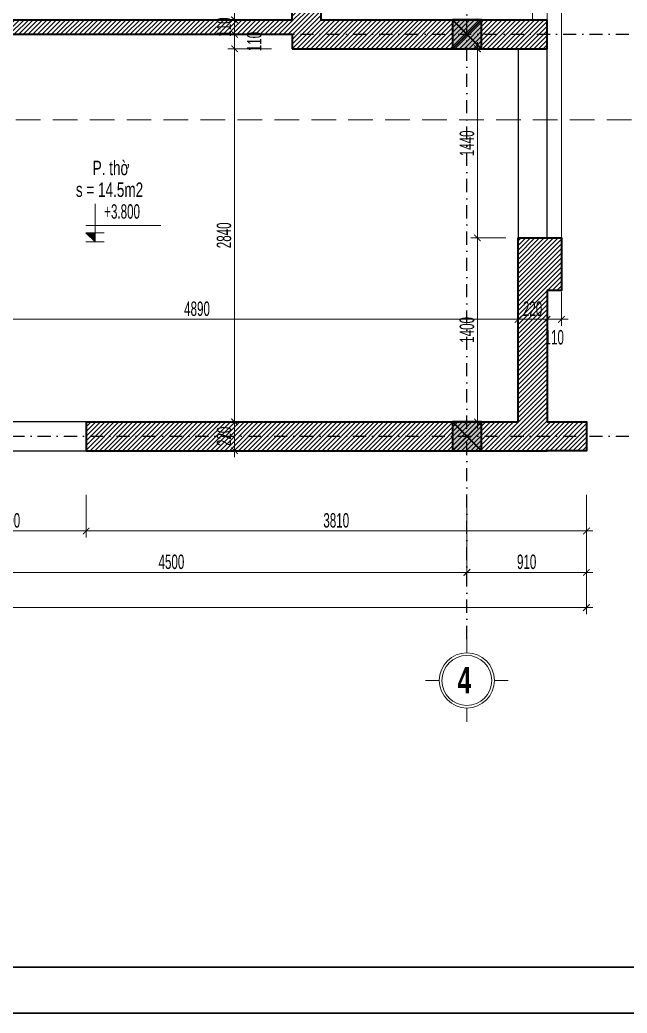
# Model space of a CAD drawing. Header units: inches. Extents: x 274208 to 641690, y -81912 to 129129.
# Drawn here: x 522857 to 527482, y 89217 to 96778 of the extents above; entities that cross this region are included whole.
import ezdxf
from ezdxf.enums import TextEntityAlignment as Align

# ---------------------------------------------------------------- set-up
doc = ezdxf.new("R2010")
doc.units = ezdxf.units.IN
doc.header["$MEASUREMENT"] = 0
doc.header["$PDMODE"] = 3
doc.linetypes.add('$1$HIDDEN', pattern=[0.375, 0.25, -0.125])
doc.linetypes.add('DASHDOT', pattern=[1, 0.5, -0.25, 0, -0.25])
for name, color, linetype, lineweight in [('01.Cut', 255, 'Continuous', 35), ('03.Manh', 251, 'Continuous', 13), ('05.Text', 253, 'Continuous', 18), ('06.betong', 2, 'Continuous', 35), ('08.Dim', 156, 'Continuous', 15), ('09.Hatch', 250, 'Continuous', 5), ('11.Khung bo', 32, 'Continuous', 50), ('12.Khung', 36, 'Continuous', 25), ('DIM', 252, 'Continuous', 20), ('NN_KI HIEU', 22, 'Continuous', 18)]:
    doc.layers.add(name, color=color, linetype=linetype, lineweight=lineweight)
for name, color, linetype in [('NET VUA', 143, 'Continuous'), ('text', 7, 'Continuous'), ('TRUC', 250, 'DASHDOT')]:
    doc.layers.add(name, color=color, linetype=linetype)
doc.layers.add('Tpl_Bound', color=1, linetype='Continuous', plot=False)
doc.styles.add('AVANTHB', font='')
doc.styles.add('TT5_Text Dim', font='hoatbif.shx', dxfattribs={"width": 0.6})
doc.styles.get('AVANTHB').set_extended_font_data('.VnAvantH', bold=True)
doc.dimstyles.new('TT5_Dim 1-50', dxfattribs={"dimscale": 50, "dimtxt": 2.2, "dimasz": 1, "dimexe": 1, "dimexo": 0.5, "dimgap": 0.5, "dimtad": 1, "dimdec": 0, "dimzin": 0, "dimdsep": 46, "dimtxsty": 'TT5_Text Dim', "dimblk": 'ARCHTICK', "dimcen": 0, "dimdle": 1, "dimclrd": 256, "dimclre": 256, "dimclrt": 1, "dimadec": 0, "dimazin": 0, "dimtfac": 0.015, "dimtdec": 0, "dimtix": 1, "dimtmove": 2, "dimatfit": 3, "dimldrblk": 'DOT', "dimfxl": 1, "dimtolj": 1, "dimtzin": 0, "dimlwd": -1, "dimlwe": -1, "dimarcsym": 1})

# ---------------------------------------------------------------- blocks, each defined once
blk = doc.blocks.new('100')
at = {"layer": '11.Khung bo', "const_width": 26.7}
blk.add_lwpolyline([(1860913, -945240), (1860913, -916940), (1896063, -916940), (1896063, -945240)], close=True, dxfattribs=at)
at = {"layer": '12.Khung', "color": 1}
blk.add_lwpolyline([(1901579, -945940), (1901579, -916240), (1859580, -916240), (1859580, -945940)], close=True, dxfattribs=at)
blk = doc.blocks.new('\xad3yjrtuktyl')
at = {"layer": '06.betong'}
blk.add_hatch(color=0, dxfattribs=at).paths.add_polyline_path([(-110, -110), (110, -110), (110, 110), (-110, 110)])
at = {"layer": '06.betong', "color": 0}
for p, q in [((-110, 110), (110, -110)), ((-110, -110), (110, 110))]:
    blk.add_line(p, q, dxfattribs=at)
blk.add_lwpolyline([(-110, -110), (110, -110), (110, 110), (-110, 110)], close=True, dxfattribs=at)
blk = doc.blocks.new('DANHTRUC')
for p, q in [((980383, -947347), (980383, -947137)), ((979963, -947767), (979753, -947767)), ((980803, -947767), (981013, -947767)), ((980383, -948187), (980383, -948397))]:
    blk.add_line(p, q)
for radius in [420, 380]:
    blk.add_circle((980383, -947767), radius)
blk = doc.blocks.new('_ARCHTICK')
at = {"color": 0, "linetype": 'ByBlock', "const_width": 0.15}
blk.add_lwpolyline([(-0.5, -0.5), (0.5, 0.5)], dxfattribs=at)
blk = doc.blocks.new('*D462')
at = {"layer": '08.Dim', "transparency": 16777216}
for p, q in [((522161.6, 93161.6), (522161.6, 92837)), ((523361.6, 93161.6), (523361.6, 92837)), ((522111.6, 92887), (523411.6, 92887))]:
    blk.add_line(p, q, dxfattribs=at)
at = {"layer": 'Defpoints', "color": 0, "transparency": 16777216}
for p in [(522161.6, 93186.6), (523361.6, 93186.6), (523361.6, 92887)]:
    blk.add_point(p, dxfattribs=at)
at = {"layer": '08.Dim', "transparency": 16777216, "xscale": 50, "yscale": 50, "zscale": 50, "rotation": 180}
blk.add_blockref('_ARCHTICK', (522161.6, 92887), dxfattribs=at)
at = {"layer": '08.Dim', "transparency": 16777216, "xscale": 50, "yscale": 50, "zscale": 50}
blk.add_blockref('_ARCHTICK', (523361.6, 92887), dxfattribs=at)
at = {"layer": '08.Dim', "color": 1, "transparency": 16777216, "insert": (522761.6, 92967), "char_height": 110, "attachment_point": 5, "style": 'TT5_Text Dim'}
blk.add_mtext('\\A1;1200', dxfattribs=at)
blk = doc.blocks.new('_DOT')
at = {"color": 1, "linetype": 'ByBlock'}
blk.add_line((-0.5, 0), (-1, 0), dxfattribs=at)
at = {"color": 1, "linetype": 'ByBlock', "const_width": 0.5}
blk.add_lwpolyline([(-0.25, 0, 1), (0.25, 0, 1)], format="xyb", close=True, dxfattribs=at)
blk = doc.blocks.new('*D463')
at = {"layer": '08.Dim', "transparency": 16777216}
for p, q in [((523361.6, 93161.6), (523361.6, 92837)), ((527171.6, 93161.6), (527171.6, 92837)), ((523311.6, 92887), (527221.6, 92887))]:
    blk.add_line(p, q, dxfattribs=at)
at = {"layer": 'Defpoints', "color": 0, "transparency": 16777216}
for p in [(523361.6, 93186.6), (527171.6, 93186.6), (527171.6, 92887)]:
    blk.add_point(p, dxfattribs=at)
at = {"layer": '08.Dim', "transparency": 16777216, "xscale": 50, "yscale": 50, "zscale": 50, "rotation": 180}
blk.add_blockref('_ARCHTICK', (523361.6, 92887), dxfattribs=at)
at = {"layer": '08.Dim', "transparency": 16777216, "xscale": 50, "yscale": 50, "zscale": 50}
blk.add_blockref('_ARCHTICK', (527171.6, 92887), dxfattribs=at)
at = {"layer": '08.Dim', "color": 1, "transparency": 16777216, "insert": (525266.6, 92967), "char_height": 110, "attachment_point": 5, "style": 'TT5_Text Dim'}
blk.add_mtext('\\A1;3810', dxfattribs=at)
blk = doc.blocks.new('*D467')
at = {"layer": '08.Dim', "transparency": 16777216}
for p, q in [((521761.6, 93161.6), (521761.6, 92521.6)), ((526261.6, 93161.6), (526261.6, 92521.6)), ((521711.6, 92571.6), (526311.6, 92571.6))]:
    blk.add_line(p, q, dxfattribs=at)
at = {"layer": 'Defpoints', "color": 0, "transparency": 16777216}
for p in [(521761.6, 93186.6), (526261.6, 93186.6), (526261.6, 92571.6)]:
    blk.add_point(p, dxfattribs=at)
at = {"layer": '08.Dim', "transparency": 16777216, "xscale": 50, "yscale": 50, "zscale": 50, "rotation": 180}
blk.add_blockref('_ARCHTICK', (521761.6, 92571.6), dxfattribs=at)
at = {"layer": '08.Dim', "transparency": 16777216, "xscale": 50, "yscale": 50, "zscale": 50}
blk.add_blockref('_ARCHTICK', (526261.6, 92571.6), dxfattribs=at)
at = {"layer": '08.Dim', "color": 1, "transparency": 16777216, "insert": (524011.6, 92651.6), "char_height": 110, "attachment_point": 5, "style": 'TT5_Text Dim'}
blk.add_mtext('\\A1;4500', dxfattribs=at)
blk = doc.blocks.new('*D468')
at = {"layer": '08.Dim', "transparency": 16777216}
for p, q in [((526261.6, 93161.6), (526261.6, 92521.6)), ((527171.6, 93161.6), (527171.6, 92521.6)), ((526211.6, 92571.6), (527221.6, 92571.6))]:
    blk.add_line(p, q, dxfattribs=at)
at = {"layer": 'Defpoints', "color": 0, "transparency": 16777216}
for p in [(526261.6, 93186.6), (527171.6, 93186.6), (527171.6, 92571.6)]:
    blk.add_point(p, dxfattribs=at)
at = {"layer": '08.Dim', "transparency": 16777216, "xscale": 50, "yscale": 50, "zscale": 50, "rotation": 180}
blk.add_blockref('_ARCHTICK', (526261.6, 92571.6), dxfattribs=at)
at = {"layer": '08.Dim', "transparency": 16777216, "xscale": 50, "yscale": 50, "zscale": 50}
blk.add_blockref('_ARCHTICK', (527171.6, 92571.6), dxfattribs=at)
at = {"layer": '08.Dim', "color": 1, "transparency": 16777216, "insert": (526716.6, 92651.6), "char_height": 110, "attachment_point": 5, "style": 'TT5_Text Dim'}
blk.add_mtext('\\A1;910', dxfattribs=at)
blk = doc.blocks.new('*D469')
at = {"layer": '08.Dim', "transparency": 16777216}
for p, q in [((514871.6, 93161.6), (514871.6, 92253.9)), ((527171.6, 93161.6), (527171.6, 92253.9)), ((514821.6, 92303.9), (527221.6, 92303.9))]:
    blk.add_line(p, q, dxfattribs=at)
at = {"layer": 'Defpoints', "color": 0, "transparency": 16777216}
for p in [(514871.6, 93186.6), (527171.6, 93186.6), (527171.6, 92303.9)]:
    blk.add_point(p, dxfattribs=at)
at = {"layer": '08.Dim', "transparency": 16777216, "xscale": 50, "yscale": 50, "zscale": 50, "rotation": 180}
blk.add_blockref('_ARCHTICK', (514871.6, 92303.9), dxfattribs=at)
at = {"layer": '08.Dim', "transparency": 16777216, "xscale": 50, "yscale": 50, "zscale": 50}
blk.add_blockref('_ARCHTICK', (527171.6, 92303.9), dxfattribs=at)
at = {"layer": '08.Dim', "color": 1, "transparency": 16777216, "insert": (521021.6, 92383.9), "char_height": 110, "attachment_point": 5, "style": 'TT5_Text Dim'}
blk.add_mtext('\\A1;12300', dxfattribs=at)
blk = doc.blocks.new('A$C4E7C6F34')
at = {"layer": 'DIM'}
blk.add_hatch(color=256, dxfattribs=at).paths.add_polyline_path([(-38, 0), (-38, 138), (-178, 138)])
for p, q in [((-38, 576), (-38, 0)), ((964, 248), (-178, 248)), ((-178, 138), (101, 138)), ((-178, 138), (-38, 0)), ((-178, 0), (101, 0))]:
    blk.add_line(p, q, dxfattribs=at)
at = {"layer": 'text', "style": 'TT5_Text Dim', "flags": 8}
blk.add_attdef('%%P0.000', text='', height=220, dxfattribs=at).set_placement((102, 461), align=Align.MIDDLE_LEFT)
blk = doc.blocks.new('*D540')
at = {"layer": '08.Dim', "transparency": 16777216}
for p, q in [((521761.6, 94708.5), (521761.6, 94448.1)), ((526651.6, 94708.5), (526651.6, 94448.1)), ((521711.6, 94498.1), (526701.6, 94498.1))]:
    blk.add_line(p, q, dxfattribs=at)
at = {"layer": 'Defpoints', "color": 0, "transparency": 16777216}
for p in [(521761.6, 94733.5), (526651.6, 94733.5), (526651.6, 94498.1)]:
    blk.add_point(p, dxfattribs=at)
at = {"layer": '08.Dim', "transparency": 16777216, "xscale": 50, "yscale": 50, "zscale": 50, "rotation": 180}
blk.add_blockref('_ARCHTICK', (521761.6, 94498.1), dxfattribs=at)
at = {"layer": '08.Dim', "transparency": 16777216, "xscale": 50, "yscale": 50, "zscale": 50}
blk.add_blockref('_ARCHTICK', (526651.6, 94498.1), dxfattribs=at)
at = {"layer": '08.Dim', "color": 1, "transparency": 16777216, "insert": (524206.6, 94578.1), "char_height": 110, "attachment_point": 5, "style": 'TT5_Text Dim'}
blk.add_mtext('\\A1;4890', dxfattribs=at)
blk = doc.blocks.new('*D541')
at = {"layer": '08.Dim', "transparency": 16777216}
for p, q in [((526651.6, 94708.5), (526651.6, 94448.1)), ((526871.6, 94708.5), (526871.6, 94448.1)), ((526601.6, 94498.1), (526921.6, 94498.1))]:
    blk.add_line(p, q, dxfattribs=at)
at = {"layer": 'Defpoints', "color": 0, "transparency": 16777216}
for p in [(526651.6, 94733.5), (526871.6, 94733.5), (526871.6, 94498.1)]:
    blk.add_point(p, dxfattribs=at)
at = {"layer": '08.Dim', "transparency": 16777216, "xscale": 50, "yscale": 50, "zscale": 50, "rotation": 180}
blk.add_blockref('_ARCHTICK', (526651.6, 94498.1), dxfattribs=at)
at = {"layer": '08.Dim', "transparency": 16777216, "xscale": 50, "yscale": 50, "zscale": 50}
blk.add_blockref('_ARCHTICK', (526871.6, 94498.1), dxfattribs=at)
at = {"layer": '08.Dim', "color": 1, "transparency": 16777216, "insert": (526761.6, 94578.1), "char_height": 110, "attachment_point": 5, "style": 'TT5_Text Dim'}
blk.add_mtext('\\A1;220', dxfattribs=at)
blk = doc.blocks.new('*D542')
at = {"layer": '08.Dim', "transparency": 16777216}
for p, q in [((526871.6, 94708.5), (526871.6, 94448.1)), ((526981.6, 94708.5), (526981.6, 94448.1)), ((526821.6, 94498.1), (527031.6, 94498.1))]:
    blk.add_line(p, q, dxfattribs=at)
at = {"layer": 'Defpoints', "color": 0, "transparency": 16777216}
for p in [(526871.6, 94733.5), (526981.6, 94733.5), (526981.6, 94498.1)]:
    blk.add_point(p, dxfattribs=at)
at = {"layer": '08.Dim', "transparency": 16777216, "xscale": 50, "yscale": 50, "zscale": 50, "rotation": 180}
blk.add_blockref('_ARCHTICK', (526871.6, 94498.1), dxfattribs=at)
at = {"layer": '08.Dim', "transparency": 16777216, "xscale": 50, "yscale": 50, "zscale": 50}
blk.add_blockref('_ARCHTICK', (526981.6, 94498.1), dxfattribs=at)
at = {"layer": '08.Dim', "color": 1, "transparency": 16777216, "insert": (526926.6, 94360.9), "char_height": 110, "attachment_point": 5, "style": 'TT5_Text Dim'}
blk.add_mtext('\\A1;110', dxfattribs=at)
blk = doc.blocks.new('*D546')
at = {"layer": '08.Dim', "transparency": 16777216}
for p, q in [((524774.5, 97027.6), (524442.3, 97027.6)), ((524492.3, 97077.6), (524492.3, 96727.6)), ((524774.5, 96777.6), (524442.3, 96777.6))]:
    blk.add_line(p, q, dxfattribs=at)
at = {"layer": 'Defpoints', "color": 0, "transparency": 16777216}
for p in [(524799.5, 97027.6), (524492.3, 96777.6), (524799.5, 96777.6)]:
    blk.add_point(p, dxfattribs=at)
at = {"layer": '08.Dim', "transparency": 16777216, "xscale": 50, "yscale": 50, "zscale": 50}
for p, rotation in [((524492.3, 97027.6), 90), ((524492.3, 96777.6), 270)]:
    blk.add_blockref('_ARCHTICK', p, dxfattribs=dict(at, rotation=rotation))
at = {"layer": '08.Dim', "color": 1, "transparency": 16777216, "insert": (524641.4, 96902.6), "char_height": 110, "attachment_point": 5, "rotation": 90, "style": 'TT5_Text Dim'}
blk.add_mtext('\\A1;250', dxfattribs=at)
blk = doc.blocks.new('*D547')
at = {"layer": '08.Dim', "transparency": 16777216}
for p, q in [((524492.3, 96777.6), (524492.3, 96827.6)), ((524774.5, 96777.6), (524442.3, 96777.6)), ((524492.3, 96777.6), (524492.3, 96667.6)), ((524774.5, 96667.6), (524442.3, 96667.6)), ((524492.3, 96667.6), (524492.3, 96617.6))]:
    blk.add_line(p, q, dxfattribs=at)
at = {"layer": 'Defpoints', "color": 0, "transparency": 16777216}
for p in [(524799.5, 96777.6), (524492.3, 96667.6), (524799.5, 96667.6)]:
    blk.add_point(p, dxfattribs=at)
at = {"layer": '08.Dim', "transparency": 16777216, "xscale": 50, "yscale": 50, "zscale": 50}
for p, rotation in [((524492.3, 96777.6), 270), ((524492.3, 96667.6), 90)]:
    blk.add_blockref('_ARCHTICK', p, dxfattribs=dict(at, rotation=rotation))
at = {"layer": '08.Dim', "color": 1, "transparency": 16777216, "insert": (524412.3, 96722.6), "char_height": 110, "attachment_point": 5, "rotation": 90, "style": 'TT5_Text Dim'}
blk.add_mtext('\\A1;110', dxfattribs=at)
blk = doc.blocks.new('*D548')
at = {"layer": '08.Dim', "transparency": 16777216}
for p, q in [((524492.3, 96717.6), (524492.3, 96507.6)), ((524774.5, 96667.6), (524442.3, 96667.6)), ((524774.5, 96557.6), (524442.3, 96557.6))]:
    blk.add_line(p, q, dxfattribs=at)
at = {"layer": 'Defpoints', "color": 0, "transparency": 16777216}
for p in [(524799.5, 96667.6), (524492.3, 96557.6), (524799.5, 96557.6)]:
    blk.add_point(p, dxfattribs=at)
at = {"layer": '08.Dim', "transparency": 16777216, "xscale": 50, "yscale": 50, "zscale": 50}
for p, rotation in [((524492.3, 96667.6), 90), ((524492.3, 96557.6), 270)]:
    blk.add_blockref('_ARCHTICK', p, dxfattribs=dict(at, rotation=rotation))
at = {"layer": '08.Dim', "color": 1, "transparency": 16777216, "insert": (524643, 96612.6), "char_height": 110, "attachment_point": 5, "rotation": 90, "style": 'TT5_Text Dim'}
blk.add_mtext('\\A1;110', dxfattribs=at)
blk = doc.blocks.new('*D549')
at = {"layer": '08.Dim', "transparency": 16777216}
for p, q in [((524774.5, 96557.6), (524442.3, 96557.6)), ((524492.3, 96607.6), (524492.3, 93667.6)), ((524774.5, 93717.6), (524442.3, 93717.6))]:
    blk.add_line(p, q, dxfattribs=at)
at = {"layer": 'Defpoints', "color": 0, "transparency": 16777216}
for p in [(524799.5, 96557.6), (524492.3, 93717.6), (524799.5, 93717.6)]:
    blk.add_point(p, dxfattribs=at)
at = {"layer": '08.Dim', "transparency": 16777216, "xscale": 50, "yscale": 50, "zscale": 50}
for p, rotation in [((524492.3, 96557.6), 90), ((524492.3, 93717.6), 270)]:
    blk.add_blockref('_ARCHTICK', p, dxfattribs=dict(at, rotation=rotation))
at = {"layer": '08.Dim', "color": 1, "transparency": 16777216, "insert": (524412.3, 95137.6), "char_height": 110, "attachment_point": 5, "rotation": 90, "style": 'TT5_Text Dim'}
blk.add_mtext('\\A1;2840', dxfattribs=at)
blk = doc.blocks.new('*D550')
at = {"layer": '08.Dim', "transparency": 16777216}
for p, q in [((524492.3, 93767.6), (524492.3, 93447.6)), ((524774.5, 93717.6), (524442.3, 93717.6)), ((524774.5, 93497.6), (524442.3, 93497.6))]:
    blk.add_line(p, q, dxfattribs=at)
at = {"layer": 'Defpoints', "color": 0, "transparency": 16777216}
for p in [(524799.5, 93717.6), (524492.3, 93497.6), (524799.5, 93497.6)]:
    blk.add_point(p, dxfattribs=at)
at = {"layer": '08.Dim', "transparency": 16777216, "xscale": 50, "yscale": 50, "zscale": 50}
for p, rotation in [((524492.3, 93717.6), 90), ((524492.3, 93497.6), 270)]:
    blk.add_blockref('_ARCHTICK', p, dxfattribs=dict(at, rotation=rotation))
at = {"layer": '08.Dim', "color": 1, "transparency": 16777216, "insert": (524412.3, 93607.6), "char_height": 110, "attachment_point": 5, "rotation": 90, "style": 'TT5_Text Dim'}
blk.add_mtext('\\A1;220', dxfattribs=at)
blk = doc.blocks.new('*D560')
at = {"layer": '08.Dim', "transparency": 16777216}
for p, q in [((526558.6, 96557.6), (526292, 96557.6)), ((526342, 96607.6), (526342, 95067.6)), ((526558.6, 95117.6), (526292, 95117.6))]:
    blk.add_line(p, q, dxfattribs=at)
at = {"layer": 'Defpoints', "color": 0, "transparency": 16777216}
for p in [(526583.6, 96557.6), (526342, 95117.6), (526583.6, 95117.6)]:
    blk.add_point(p, dxfattribs=at)
at = {"layer": '08.Dim', "transparency": 16777216, "xscale": 50, "yscale": 50, "zscale": 50}
for p, rotation in [((526342, 96557.6), 90), ((526342, 95117.6), 270)]:
    blk.add_blockref('_ARCHTICK', p, dxfattribs=dict(at, rotation=rotation))
at = {"layer": '08.Dim', "color": 1, "transparency": 16777216, "insert": (526262, 95837.6), "char_height": 110, "attachment_point": 5, "rotation": 90, "style": 'TT5_Text Dim'}
blk.add_mtext('\\A1;1440', dxfattribs=at)
blk = doc.blocks.new('*D561')
at = {"layer": '08.Dim', "transparency": 16777216}
for p, q in [((526558.6, 95117.6), (526292, 95117.6)), ((526342, 95167.6), (526342, 93667.6)), ((526558.6, 93717.6), (526292, 93717.6))]:
    blk.add_line(p, q, dxfattribs=at)
at = {"layer": 'Defpoints', "color": 0, "transparency": 16777216}
for p in [(526583.6, 95117.6), (526342, 93717.6), (526583.6, 93717.6)]:
    blk.add_point(p, dxfattribs=at)
at = {"layer": '08.Dim', "transparency": 16777216, "xscale": 50, "yscale": 50, "zscale": 50}
for p, rotation in [((526342, 95117.6), 90), ((526342, 93717.6), 270)]:
    blk.add_blockref('_ARCHTICK', p, dxfattribs=dict(at, rotation=rotation))
at = {"layer": '08.Dim', "color": 1, "transparency": 16777216, "insert": (526262, 94417.6), "char_height": 110, "attachment_point": 5, "rotation": 90, "style": 'TT5_Text Dim'}
blk.add_mtext('\\A1;1400', dxfattribs=at)

msp = doc.modelspace()

# ---------------------------------------------------------------- hatches: boundary and pattern name
at = {"layer": '09.Hatch'}
h = msp.add_hatch(dxfattribs=at)
h.set_pattern_fill('ANSI31', color=256, scale=200)
h.set_pattern_definition([(45, (514871.582, 93497.585), (-17.67767, 17.67767), [])])
h.paths.add_polyline_path([(515091.6, 100277.6), (516641.6, 100277.6), (518741.6, 100277.6), (518741.6, 97817.6), (518851.6, 97817.6), (518851.6, 100277.6), (519351.6, 100277.6), (521651.6, 100277.6), (521651.6, 97817.6), (521871.6, 97817.6), (521871.6, 100277.6), (524931.6, 100277.6), (524931.6, 100027.6), (525151.6, 100027.6), (525151.6, 100497.6), (519351.6, 100497.6), (516641.6, 100497.6), (514871.6, 100497.6), (514871.6, 99427.6), (515091.6, 99427.6)])
h.paths.add_polyline_path([(515091.6, 96667.6), (518741.6, 96667.6), (518741.6, 96447.6), (518851.6, 96447.6), (518851.6, 96777.6), (518851.6, 96887.6), (518741.6, 96887.6), (518741.6, 96777.6), (515091.6, 96777.6), (515091.6, 97627.6), (514871.6, 97627.6), (514871.6, 94857.6), (514871.6, 93497.6), (516691.6, 93497.6), (516691.6, 93717.6), (515091.6, 93717.6), (515091.6, 94857.6)])
h.paths.add_polyline_path([(518741.6, 93717.6), (518091.6, 93717.6), (518091.6, 93497.6), (519851.6, 93497.6), (519851.6, 93717.6), (518851.6, 93717.6), (518851.6, 95017.6), (520741.6, 95017.6), (520741.6, 95127.6), (518851.6, 95127.6), (518851.6, 95517.6), (518741.6, 95517.6)])
h.paths.add_polyline_path([(522161.6, 93497.6), (522161.6, 93717.6), (521761.6, 93717.6), (521761.6, 95517.6), (521651.6, 95517.6), (521651.6, 95127.6), (521541.6, 95127.6), (521541.6, 95017.6), (521651.6, 95017.6), (521651.6, 93717.6), (520451.6, 93717.6), (520451.6, 93497.6)])
h.paths.add_polyline_path([(523361.6, 93717.6), (523361.6, 93497.6), (526871.6, 93497.6), (527171.6, 93497.6), (527171.6, 93717.6), (526871.6, 93717.6), (526871.6, 94717.6), (526981.6, 94717.6), (526981.6, 95117.6), (526651.6, 95117.6), (526651.6, 93717.6)])
h.paths.add_polyline_path([(525151.6, 96777.6), (525151.6, 97027.6), (524931.6, 97027.6), (524931.6, 96777.6), (521871.6, 96777.6), (521871.6, 96887.6), (521651.6, 96887.6), (521651.6, 96777.6), (521651.6, 96447.6), (521761.6, 96447.6), (521761.6, 96667.6), (524931.6, 96667.6), (524931.6, 96557.6), (526651.6, 96557.6), (526871.6, 96557.6), (526871.6, 96777.6), (525871.6, 96777.6)])

# ---------------------------------------------------------------- linework, layer by layer
at = {"layer": '01.Cut'}
for p, q in [((524931.6, 96777.6), (524931.6, 97027.6)), ((525151.6, 96777.6), (525151.6, 97027.6)), ((521871.6, 96777.6), (524931.6, 96777.6)), ((525151.6, 96777.6), (525871.6, 96777.6)), ((525871.6, 96777.6), (526871.6, 96777.6)), ((526871.6, 96557.6), (526871.6, 96777.6)), ((521761.6, 96667.6), (524931.6, 96667.6)), ((524931.6, 96667.6), (524931.6, 96557.6)), ((524931.6, 96557.6), (526651.6, 96557.6)), ((526651.6, 96557.6), (526651.6, 96557.6)), ((526651.6, 96557.6), (526871.6, 96557.6)), ((526651.6, 93717.6), (526651.6, 95117.6)), ((523361.6, 93717.6), (526651.6, 93717.6)), ((523361.6, 93717.6), (523361.6, 93497.6))]:
    msp.add_line(p, q, dxfattribs=at)
for points in [[(526651.6, 95117.6), (526981.6, 95117.6), (526981.6, 94717.6), (526871.6, 94717.6), (526871.6, 93717.6), (527171.6, 93717.6), (527171.6, 93497.6), (526871.6, 93497.6)], [(523361.6, 93497.6), (526871.6, 93497.6)]]:
    msp.add_lwpolyline(points, dxfattribs=at)
at = {"layer": '03.Manh'}
for p, q in [((526871.6, 96777.6), (526871.6, 100497.6)), ((526761.6, 96777.6), (526761.6, 100387.6))]:
    msp.add_line(p, q, dxfattribs=at)
msp.add_lwpolyline([(526981.6, 95117.6), (526981.6, 97077.6), (526871.6, 97077.6), (526871.6, 96777.6)], dxfattribs=at)
at = {"layer": 'NET VUA'}
for points in [[(526651.6, 95117.6), (526871.6, 95117.6), (526871.6, 96557.6), (526651.6, 96557.6)], [(522161.6, 93497.6), (523361.6, 93497.6), (523361.6, 93717.6), (522161.6, 93717.6)]]:
    msp.add_lwpolyline(points, close=True, dxfattribs=at)
at = {"layer": 'NN_KI HIEU', "linetype": '$1$HIDDEN', "ltscale": 750}
msp.add_lwpolyline([(512421.1, 96016.5), (528720.8, 96016.5)], dxfattribs=at)
at = {"layer": 'Tpl_Bound', "color": 1}
msp.add_lwpolyline([(511120.6, 89216.7), (511120.6, 104066.6), (532120.4, 104066.6), (532120.4, 89216.7)], close=True, dxfattribs=at)
at = {"layer": 'TRUC', "ltscale": 200}
for p, q in [((526261.6, 92064.6), (526261.6, 101862.1)), ((511787.2, 96667.6), (529362.1, 96667.6)), ((511787.2, 93607.6), (529362.1, 93607.6))]:
    msp.add_line(p, q, dxfattribs=at)

# ---------------------------------------------------------------- block references
at = {"layer": '01.Cut'}
for p in [(526261.6, 96667.6), (526261.6, 93607.6)]:
    msp.add_blockref('\xad3yjrtuktyl', p, dxfattribs=at)
at = {"layer": '05.Text', "xscale": 0.5, "yscale": 0.5, "zscale": 0.5}
for name, p in [('100', (-418669.3, 562186.6)), ('DANHTRUC', (36069.9, 565632.9))]:
    msp.add_blockref(name, p, dxfattribs=at)
at = {"layer": '08.Dim'}
ref = msp.add_blockref('A$C4E7C6F34', (523448.7, 95088.4), dxfattribs=dict(at, xscale=0.5, yscale=0.5, zscale=0.5))
ref.add_attrib('%%P0.000', '+3.800', dxfattribs={"layer": 'text', "height": 110, "style": 'TT5_Text Dim', "width": 0.6, "flags": 8}).set_placement((523499.8, 95319.1), align=Align.MIDDLE_LEFT)

# ---------------------------------------------------------------- texts
at = {"layer": '05.Text', "width": 0.7}
for s, height, style, p in [('P. thê', 110, 'TT5_Text Dim', (523412.2, 95595.5)), ('s = 14.5m2', 110, 'TT5_Text Dim', (523284.2, 95429.7)), ('4', 200, 'AVANTHB', (526190.8, 91652))]:
    msp.add_text(s, height=height, dxfattribs=dict(at, style=style)).set_placement(p)

# ---------------------------------------------------------------- dimensions: what is measured, and where the dimension line sits
at = {"layer": '08.Dim'}
for base, p1, p2, picture, middle in [((524492.3, 96777.6), (524799.5, 97027.6), (524799.5, 96777.6), '*D546', (524641.4, 96902.6)), ((524492.3, 96557.6), (524799.5, 96667.6), (524799.5, 96557.6), '*D548', (524643, 96612.6))]:
    dim = msp.add_linear_dim(base=base, p1=p1, p2=p2, angle=90, dimstyle='TT5_Dim 1-50', dxfattribs=at)
    dim.commit()
    dim.dimension.update_dxf_attribs({"geometry": picture, "text_midpoint": middle, "dimtype": 160})
for base, p1, p2, picture, middle in [((524492.3, 96667.6), (524799.5, 96777.6), (524799.5, 96667.6), '*D547', (524412.3, 96722.6)), ((524492.3, 93717.6), (524799.5, 96557.6), (524799.5, 93717.6), '*D549', (524412.3, 95137.6)), ((526342, 95117.6), (526583.6, 96557.6), (526583.6, 95117.6), '*D560', (526262, 95837.6)), ((526342, 93717.6), (526583.6, 95117.6), (526583.6, 93717.6), '*D561', (526262, 94417.6)), ((524492.3, 93497.6), (524799.5, 93717.6), (524799.5, 93497.6), '*D550', (524412.3, 93607.6))]:
    dim = msp.add_linear_dim(base=base, p1=p1, p2=p2, angle=90, dimstyle='TT5_Dim 1-50', dxfattribs=at)
    dim.commit()
    dim.dimension.update_dxf_attribs({"geometry": picture, "text_midpoint": middle})
for base, p1, p2, picture, middle in [((526651.6, 94498.1), (521761.6, 94733.5), (526651.6, 94733.5), '*D540', (524206.6, 94578.1)), ((526871.6, 94498.1), (526651.6, 94733.5), (526871.6, 94733.5), '*D541', (526761.6, 94578.1)), ((527171.6, 92303.9), (514871.6, 93186.6), (527171.6, 93186.6), '*D469', (521021.6, 92383.9)), ((526261.6, 92571.6), (521761.6, 93186.6), (526261.6, 93186.6), '*D467', (524011.6, 92651.6)), ((523361.6, 92887), (522161.6, 93186.6), (523361.6, 93186.6), '*D462', (522761.6, 92967)), ((527171.6, 92887), (523361.6, 93186.6), (527171.6, 93186.6), '*D463', (525266.6, 92967)), ((527171.6, 92571.6), (526261.6, 93186.6), (527171.6, 93186.6), '*D468', (526716.6, 92651.6))]:
    dim = msp.add_linear_dim(base=base, p1=p1, p2=p2, dimstyle='TT5_Dim 1-50', dxfattribs=at)
    dim.commit()
    dim.dimension.update_dxf_attribs({"geometry": picture, "text_midpoint": middle})
dim = msp.add_linear_dim(base=(526981.6, 94498.1), p1=(526871.6, 94733.5), p2=(526981.6, 94733.5), dimstyle='TT5_Dim 1-50', dxfattribs=at)
dim.commit()
dim.dimension.update_dxf_attribs({"geometry": '*D542', "text_midpoint": (526926.6, 94360.9), "dimtype": 160})

doc.saveas('drawing.dxf')
